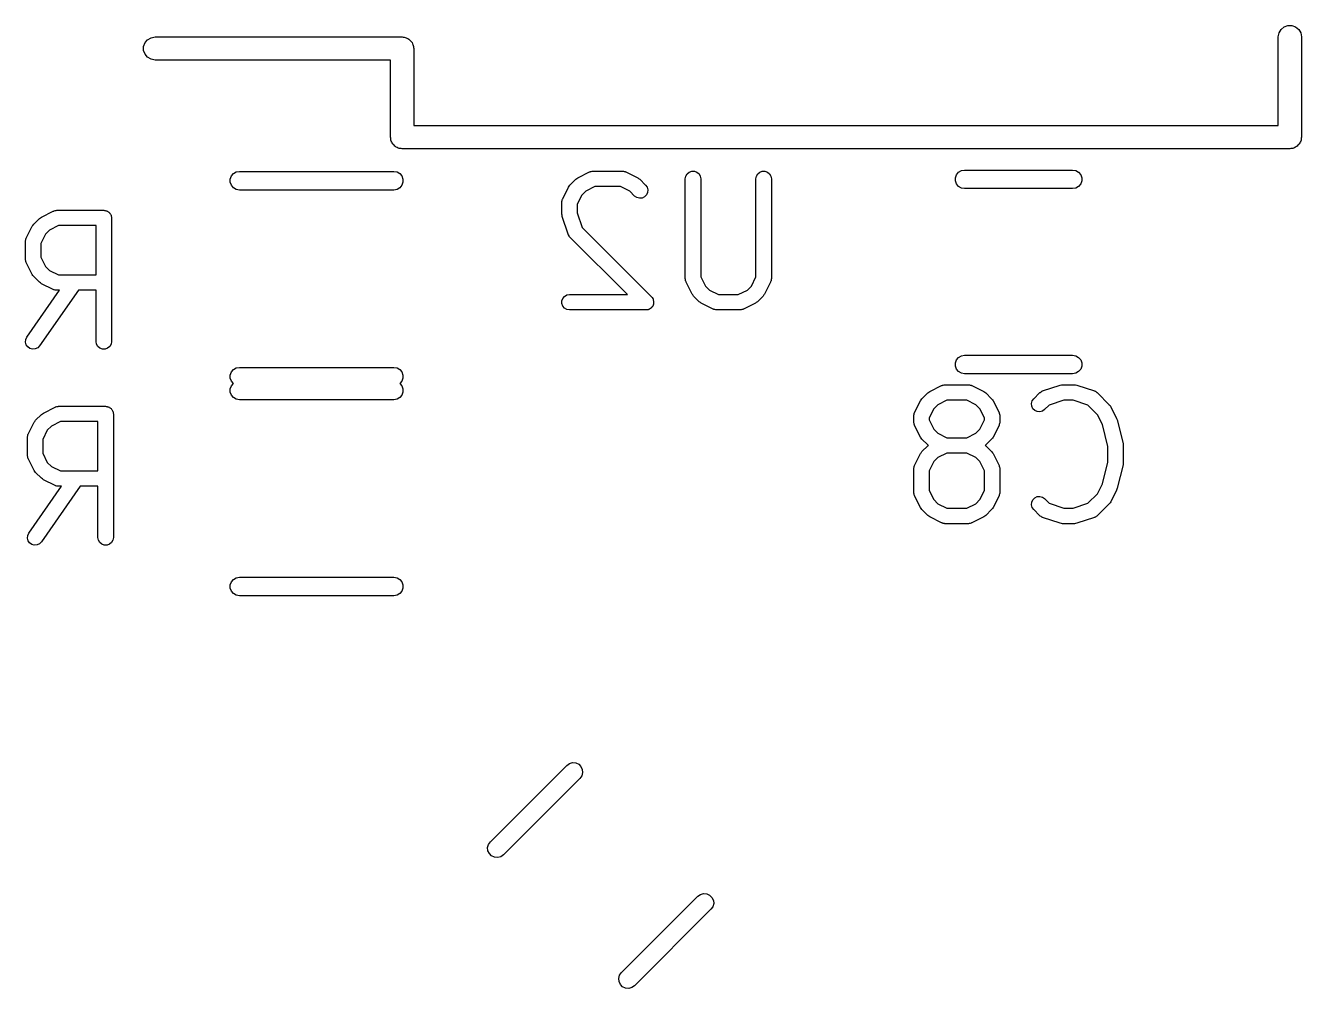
# Model space of a CAD drawing. Extents: x 100.3 to 129.7, y -169.9 to -105.7.
# Drawn here: x 109.94 to 118.2, y -128.24 to -122 of the extents above; entities that cross this region are included whole.
import ezdxf

# ---------------------------------------------------------------- set-up
doc = ezdxf.new("R2010")
doc.units = 0
doc.header["$MEASUREMENT"] = 0
doc.layers.add('BLACK', color=7, linetype='CONTINUOUS')

msp = doc.modelspace()

# ---------------------------------------------------------------- linework, layer by layer
at = {"layer": 'Black'}
for p, q in [((118.054, -122.074), (118.059, -122.048)), ((118.059, -122.048), (118.072, -122.026)), ((118.072, -122.026), (118.091, -122.009)), ((118.091, -122.009), (118.116, -122)), ((118.116, -122), (118.142, -122)), ((118.142, -122), (118.166, -122.009)), ((118.166, -122.009), (118.186, -122.026)), ((118.186, -122.026), (118.199, -122.048)), ((118.199, -122.048), (118.204, -122.074)), ((110.705, -122.136), (110.714, -122.111)), ((110.705, -122.162), (110.705, -122.136)), ((110.714, -122.111), (110.731, -122.092)), ((110.731, -122.092), (110.753, -122.079)), ((110.753, -122.079), (110.779, -122.074)), ((110.779, -122.074), (112.379, -122.074)), ((112.379, -122.074), (112.385, -122.075)), ((112.385, -122.075), (112.392, -122.075)), ((112.392, -122.075), (112.398, -122.077)), ((112.398, -122.077), (112.405, -122.079)), ((112.405, -122.079), (112.41, -122.082)), ((112.41, -122.082), (112.416, -122.084)), ((112.416, -122.084), (112.422, -122.088)), ((112.422, -122.088), (112.427, -122.092)), ((112.427, -122.092), (112.431, -122.097)), ((112.431, -122.097), (112.436, -122.101)), ((112.436, -122.101), (112.44, -122.106)), ((112.44, -122.106), (112.444, -122.111)), ((112.444, -122.111), (112.446, -122.118)), ((112.446, -122.118), (112.449, -122.123)), ((112.449, -122.123), (112.451, -122.13)), ((112.451, -122.13), (112.453, -122.136)), ((112.453, -122.136), (112.453, -122.143)), ((118.054, -122.649), (118.054, -122.074)), ((118.204, -122.074), (118.204, -122.724)), ((110.714, -122.186), (110.705, -122.162)), ((110.731, -122.206), (110.714, -122.186)), ((110.753, -122.219), (110.731, -122.206)), ((110.779, -122.224), (110.753, -122.219)), ((112.304, -122.224), (110.779, -122.224)), ((112.304, -122.724), (112.304, -122.224)), ((112.453, -122.143), (112.454, -122.149)), ((112.454, -122.149), (112.454, -122.649)), ((112.454, -122.649), (118.054, -122.649)), ((112.305, -122.73), (112.304, -122.724)), ((112.305, -122.737), (112.305, -122.73)), ((112.307, -122.743), (112.305, -122.737)), ((112.309, -122.75), (112.307, -122.743)), ((112.312, -122.755), (112.309, -122.75)), ((112.314, -122.761), (112.312, -122.755)), ((112.318, -122.767), (112.314, -122.761)), ((112.322, -122.772), (112.318, -122.767)), ((112.327, -122.776), (112.322, -122.772)), ((112.331, -122.781), (112.327, -122.776)), ((112.336, -122.785), (112.331, -122.781)), ((112.341, -122.789), (112.336, -122.785)), ((112.348, -122.791), (112.341, -122.789)), ((112.353, -122.794), (112.348, -122.791)), ((112.36, -122.796), (112.353, -122.794)), ((112.366, -122.798), (112.36, -122.796)), ((112.373, -122.798), (112.366, -122.798)), ((112.379, -122.799), (112.373, -122.798)), ((118.129, -122.799), (112.379, -122.799)), ((118.135, -122.798), (118.129, -122.799)), ((118.142, -122.798), (118.135, -122.798)), ((118.148, -122.796), (118.142, -122.798)), ((118.155, -122.794), (118.148, -122.796)), ((118.16, -122.791), (118.155, -122.794)), ((118.166, -122.789), (118.16, -122.791)), ((118.172, -122.785), (118.166, -122.789)), ((118.177, -122.781), (118.172, -122.785)), ((118.181, -122.776), (118.177, -122.781)), ((118.186, -122.772), (118.181, -122.776)), ((118.19, -122.767), (118.186, -122.772)), ((118.194, -122.761), (118.19, -122.767)), ((118.196, -122.755), (118.194, -122.761)), ((118.199, -122.75), (118.196, -122.755)), ((118.201, -122.743), (118.199, -122.75)), ((118.203, -122.737), (118.201, -122.743)), ((118.204, -122.724), (118.203, -122.73)), ((118.203, -122.73), (118.203, -122.737)), ((111.273, -122.975), (111.286, -122.96)), ((111.286, -122.96), (111.304, -122.949)), ((111.304, -122.949), (111.325, -122.945)), ((111.325, -122.945), (112.325, -122.945)), ((112.325, -122.945), (112.346, -122.949)), ((112.346, -122.949), (112.364, -122.96)), ((112.364, -122.96), (112.377, -122.975)), ((113.517, -122.987), (113.593, -122.949)), ((113.593, -122.949), (113.596, -122.948)), ((113.596, -122.948), (113.599, -122.946)), ((113.599, -122.946), (113.604, -122.945)), ((113.604, -122.945), (113.61, -122.944)), ((113.61, -122.944), (113.613, -122.944)), ((113.613, -122.944), (113.616, -122.943)), ((113.616, -122.943), (113.806, -122.943)), ((113.806, -122.943), (113.809, -122.944)), ((113.809, -122.944), (113.812, -122.944)), ((113.812, -122.944), (113.818, -122.945)), ((113.818, -122.945), (113.823, -122.946)), ((113.823, -122.946), (113.826, -122.948)), ((113.826, -122.948), (113.829, -122.949)), ((113.829, -122.949), (113.905, -122.987)), ((114.216, -122.976), (114.225, -122.961)), ((114.225, -122.961), (114.238, -122.95)), ((114.238, -122.95), (114.255, -122.944)), ((114.255, -122.944), (114.272, -122.944)), ((114.272, -122.944), (114.288, -122.95)), ((114.288, -122.95), (114.302, -122.961)), ((114.302, -122.961), (114.31, -122.976)), ((114.674, -122.976), (114.682, -122.961)), ((114.682, -122.961), (114.696, -122.95)), ((114.696, -122.95), (114.712, -122.944)), ((114.712, -122.944), (114.729, -122.944)), ((114.729, -122.944), (114.746, -122.95)), ((114.746, -122.95), (114.759, -122.961)), ((114.759, -122.961), (114.768, -122.976)), ((115.963, -122.986), (115.97, -122.967)), ((115.97, -122.967), (115.983, -122.951)), ((115.983, -122.951), (116.001, -122.94)), ((116.001, -122.94), (116.022, -122.937)), ((116.022, -122.937), (116.722, -122.937)), ((116.722, -122.937), (116.742, -122.94)), ((116.742, -122.94), (116.76, -122.951)), ((116.76, -122.951), (116.774, -122.967)), ((116.774, -122.967), (116.781, -122.986)), ((111.266, -122.995), (111.273, -122.975)), ((111.266, -123.016), (111.266, -122.995)), ((111.273, -123.035), (111.266, -123.016)), ((111.286, -123.051), (111.273, -123.035)), ((112.377, -123.035), (112.364, -123.051)), ((112.377, -122.975), (112.384, -122.995)), ((112.384, -123.016), (112.377, -123.035)), ((112.384, -122.995), (112.384, -123.016)), ((113.419, -123.123), (113.457, -123.047)), ((113.457, -123.047), (113.462, -123.041)), ((113.462, -123.041), (113.466, -123.034)), ((113.466, -123.034), (113.504, -122.996)), ((113.504, -122.996), (113.511, -122.992)), ((113.511, -122.992), (113.517, -122.987)), ((113.628, -123.043), (113.569, -123.073)), ((113.794, -123.043), (113.628, -123.043)), ((113.853, -123.073), (113.794, -123.043)), ((113.905, -122.987), (113.911, -122.992)), ((113.911, -122.992), (113.918, -122.996)), ((113.918, -122.996), (113.956, -123.034)), ((113.956, -123.034), (113.966, -123.048)), ((113.966, -123.048), (113.97, -123.065)), ((114.213, -122.993), (114.216, -122.976)), ((114.213, -123.641), (114.213, -122.993)), ((114.31, -122.976), (114.313, -122.993)), ((114.313, -122.993), (114.313, -123.629)), ((114.671, -122.993), (114.674, -122.976)), ((114.671, -123.629), (114.671, -122.993)), ((114.768, -122.976), (114.771, -122.993)), ((114.771, -122.993), (114.771, -123.641)), ((115.963, -123.007), (115.963, -122.986)), ((115.97, -123.027), (115.963, -123.007)), ((115.983, -123.043), (115.97, -123.027)), ((116.001, -123.053), (115.983, -123.043)), ((116.76, -123.043), (116.742, -123.053)), ((116.774, -123.027), (116.76, -123.043)), ((116.781, -123.007), (116.774, -123.027)), ((116.781, -122.986), (116.781, -123.007)), ((111.304, -123.062), (111.286, -123.051)), ((111.325, -123.066), (111.304, -123.062)), ((112.325, -123.066), (111.325, -123.066)), ((112.346, -123.062), (112.325, -123.066)), ((112.364, -123.051), (112.346, -123.062)), ((113.415, -123.134), (113.416, -123.129)), ((113.416, -123.129), (113.418, -123.126)), ((113.418, -123.126), (113.419, -123.123)), ((113.543, -123.099), (113.513, -123.158)), ((113.569, -123.073), (113.543, -123.099)), ((113.885, -123.105), (113.853, -123.073)), ((113.899, -123.115), (113.885, -123.105)), ((113.916, -123.119), (113.899, -123.115)), ((113.933, -123.118), (113.916, -123.119)), ((113.949, -123.111), (113.933, -123.118)), ((113.961, -123.098), (113.949, -123.111)), ((113.969, -123.083), (113.961, -123.098)), ((113.97, -123.065), (113.969, -123.083)), ((116.022, -123.057), (116.001, -123.053)), ((116.722, -123.057), (116.022, -123.057)), ((116.742, -123.053), (116.722, -123.057)), ((110.044, -123.241), (110.12, -123.203)), ((110.12, -123.203), (110.123, -123.202)), ((110.123, -123.202), (110.125, -123.2)), ((110.125, -123.2), (110.131, -123.199)), ((110.131, -123.199), (110.136, -123.198)), ((110.136, -123.198), (110.139, -123.198)), ((110.139, -123.198), (110.142, -123.197)), ((110.142, -123.197), (110.447, -123.197)), ((110.447, -123.197), (110.451, -123.198)), ((110.451, -123.198), (110.456, -123.198)), ((110.456, -123.198), (110.46, -123.2)), ((110.46, -123.2), (110.464, -123.2)), ((110.464, -123.2), (110.468, -123.203)), ((110.468, -123.203), (110.472, -123.204)), ((110.472, -123.204), (110.475, -123.207)), ((110.475, -123.207), (110.479, -123.209)), ((110.479, -123.209), (110.482, -123.212)), ((110.482, -123.212), (110.485, -123.215)), ((110.485, -123.215), (110.487, -123.219)), ((113.413, -123.146), (113.414, -123.143)), ((113.413, -123.222), (113.413, -123.146)), ((113.414, -123.14), (113.415, -123.134)), ((113.414, -123.143), (113.414, -123.14)), ((113.513, -123.158), (113.513, -123.214)), ((113.513, -123.214), (113.545, -123.309)), ((109.983, -123.301), (109.988, -123.295)), ((109.988, -123.295), (109.993, -123.288)), ((109.993, -123.288), (110.031, -123.25)), ((110.031, -123.25), (110.037, -123.246)), ((110.037, -123.246), (110.044, -123.241)), ((110.154, -123.297), (110.096, -123.327)), ((110.397, -123.297), (110.154, -123.297)), ((110.397, -123.616), (110.397, -123.297)), ((110.487, -123.219), (110.49, -123.222)), ((110.49, -123.222), (110.492, -123.227)), ((110.492, -123.227), (110.494, -123.23)), ((110.494, -123.23), (110.495, -123.235)), ((110.495, -123.235), (110.496, -123.239)), ((110.496, -123.239), (110.496, -123.243)), ((110.496, -123.243), (110.497, -123.247)), ((110.497, -123.247), (110.497, -124.047)), ((113.415, -123.23), (113.413, -123.222)), ((113.416, -123.238), (113.415, -123.23)), ((113.454, -123.352), (113.416, -123.238)), ((109.943, -123.383), (109.944, -123.38)), ((109.944, -123.38), (109.945, -123.377)), ((109.945, -123.377), (109.983, -123.301)), ((110.069, -123.353), (110.04, -123.412)), ((110.096, -123.327), (110.069, -123.353)), ((113.455, -123.355), (113.454, -123.352)), ((113.456, -123.357), (113.455, -123.355)), ((113.46, -123.362), (113.456, -123.357)), ((113.462, -123.367), (113.46, -123.362)), ((113.464, -123.369), (113.462, -123.367)), ((113.466, -123.372), (113.464, -123.369)), ((113.838, -123.743), (113.466, -123.372)), ((113.545, -123.309), (113.994, -123.758)), ((109.94, -123.394), (109.942, -123.388)), ((109.94, -123.397), (109.94, -123.394)), ((109.94, -123.4), (109.94, -123.397)), ((109.94, -123.514), (109.94, -123.4)), ((109.942, -123.388), (109.943, -123.383)), ((110.04, -123.412), (110.04, -123.502)), ((109.94, -123.517), (109.94, -123.514)), ((109.94, -123.52), (109.94, -123.517)), ((109.942, -123.525), (109.94, -123.52)), ((109.943, -123.531), (109.942, -123.525)), ((109.944, -123.534), (109.943, -123.531)), ((109.945, -123.536), (109.944, -123.534)), ((109.983, -123.613), (109.945, -123.536)), ((110.04, -123.502), (110.069, -123.561)), ((109.988, -123.619), (109.983, -123.613)), ((109.993, -123.626), (109.988, -123.619)), ((110.031, -123.664), (109.993, -123.626)), ((110.069, -123.561), (110.096, -123.587)), ((110.096, -123.587), (110.154, -123.616)), ((110.154, -123.616), (110.397, -123.616)), ((114.313, -123.629), (114.343, -123.688)), ((114.641, -123.688), (114.671, -123.629)), ((110.037, -123.668), (110.031, -123.664)), ((110.044, -123.673), (110.037, -123.668)), ((110.12, -123.711), (110.044, -123.673)), ((110.123, -123.712), (110.12, -123.711)), ((110.125, -123.713), (110.123, -123.712)), ((114.214, -123.644), (114.213, -123.641)), ((114.214, -123.647), (114.214, -123.644)), ((114.215, -123.652), (114.214, -123.647)), ((114.216, -123.658), (114.215, -123.652)), ((114.218, -123.661), (114.216, -123.658)), ((114.219, -123.663), (114.218, -123.661)), ((114.257, -123.74), (114.219, -123.663)), ((114.343, -123.688), (114.369, -123.714)), ((114.615, -123.714), (114.641, -123.688)), ((114.765, -123.663), (114.727, -123.74)), ((114.766, -123.661), (114.765, -123.663)), ((114.768, -123.658), (114.766, -123.661)), ((114.769, -123.652), (114.768, -123.658)), ((114.77, -123.647), (114.769, -123.652)), ((114.771, -123.641), (114.77, -123.644)), ((114.77, -123.644), (114.77, -123.647)), ((109.949, -124.019), (110.16, -123.716)), ((110.283, -123.716), (110.031, -124.076)), ((110.131, -123.714), (110.125, -123.713)), ((110.136, -123.716), (110.131, -123.714)), ((110.139, -123.716), (110.136, -123.716)), ((110.142, -123.716), (110.139, -123.716)), ((110.16, -123.716), (110.142, -123.716)), ((110.397, -123.716), (110.283, -123.716)), ((110.397, -124.047), (110.397, -123.716)), ((113.414, -123.785), (113.42, -123.768)), ((113.414, -123.802), (113.414, -123.785)), ((113.42, -123.768), (113.431, -123.755)), ((113.431, -123.755), (113.446, -123.746)), ((113.446, -123.746), (113.463, -123.743)), ((113.463, -123.743), (113.838, -123.743)), ((113.994, -123.758), (113.998, -123.763)), ((113.998, -123.763), (114.002, -123.768)), ((114.002, -123.768), (114.003, -123.77)), ((114.003, -123.77), (114.004, -123.772)), ((114.004, -123.772), (114.006, -123.779)), ((114.006, -123.779), (114.008, -123.785)), ((114.008, -123.785), (114.008, -123.787)), ((114.008, -123.787), (114.008, -123.789)), ((114.008, -123.789), (114.008, -123.796)), ((114.262, -123.746), (114.257, -123.74)), ((114.266, -123.753), (114.262, -123.746)), ((114.304, -123.791), (114.266, -123.753)), ((114.311, -123.795), (114.304, -123.791)), ((114.369, -123.714), (114.428, -123.743)), ((114.428, -123.743), (114.556, -123.743)), ((114.556, -123.743), (114.615, -123.714)), ((114.68, -123.791), (114.673, -123.795)), ((114.718, -123.753), (114.68, -123.791)), ((114.722, -123.746), (114.718, -123.753)), ((114.727, -123.74), (114.722, -123.746)), ((113.42, -123.818), (113.414, -123.802)), ((113.431, -123.832), (113.42, -123.818)), ((113.446, -123.84), (113.431, -123.832)), ((113.463, -123.843), (113.446, -123.84)), ((113.959, -123.843), (113.463, -123.843)), ((113.965, -123.842), (113.959, -123.843)), ((113.972, -123.842), (113.965, -123.842)), ((113.974, -123.841), (113.972, -123.842)), ((113.976, -123.84), (113.974, -123.841)), ((113.981, -123.837), (113.976, -123.84)), ((113.987, -123.834), (113.981, -123.837)), ((113.989, -123.833), (113.987, -123.834)), ((113.991, -123.832), (113.989, -123.833)), ((113.995, -123.827), (113.991, -123.832)), ((114, -123.822), (113.995, -123.827)), ((114.001, -123.82), (114, -123.822)), ((114.002, -123.818), (114.001, -123.82)), ((114.004, -123.812), (114.002, -123.818)), ((114.007, -123.806), (114.004, -123.812)), ((114.008, -123.802), (114.007, -123.804)), ((114.007, -123.804), (114.007, -123.806)), ((114.008, -123.796), (114.008, -123.802)), ((114.317, -123.8), (114.311, -123.795)), ((114.393, -123.838), (114.317, -123.8)), ((114.396, -123.839), (114.393, -123.838)), ((114.399, -123.84), (114.396, -123.839)), ((114.404, -123.841), (114.399, -123.84)), ((114.41, -123.843), (114.404, -123.841)), ((114.413, -123.843), (114.41, -123.843)), ((114.416, -123.843), (114.413, -123.843)), ((114.568, -123.843), (114.416, -123.843)), ((114.571, -123.843), (114.568, -123.843)), ((114.574, -123.843), (114.571, -123.843)), ((114.579, -123.841), (114.574, -123.843)), ((114.585, -123.84), (114.579, -123.841)), ((114.588, -123.839), (114.585, -123.84)), ((114.591, -123.838), (114.588, -123.839)), ((114.667, -123.8), (114.591, -123.838)), ((114.673, -123.795), (114.667, -123.8)), ((109.94, -124.052), (109.942, -124.034)), ((109.942, -124.034), (109.949, -124.019)), ((109.945, -124.069), (109.94, -124.052)), ((109.954, -124.083), (109.945, -124.069)), ((109.969, -124.093), (109.954, -124.083)), ((109.985, -124.097), (109.969, -124.093)), ((110.003, -124.096), (109.985, -124.097)), ((110.019, -124.088), (110.003, -124.096)), ((110.031, -124.076), (110.019, -124.088)), ((110.4, -124.065), (110.397, -124.047)), ((110.409, -124.08), (110.4, -124.065)), ((110.422, -124.091), (110.409, -124.08)), ((110.438, -124.097), (110.422, -124.091)), ((110.456, -124.097), (110.438, -124.097)), ((110.472, -124.091), (110.456, -124.097)), ((110.485, -124.08), (110.472, -124.091)), ((110.494, -124.065), (110.485, -124.08)), ((110.497, -124.047), (110.494, -124.065)), ((115.963, -124.186), (115.97, -124.167)), ((115.963, -124.207), (115.963, -124.186)), ((115.97, -124.227), (115.963, -124.207)), ((115.97, -124.167), (115.983, -124.151)), ((115.983, -124.151), (116.001, -124.14)), ((116.001, -124.14), (116.022, -124.137)), ((116.022, -124.137), (116.722, -124.137)), ((116.722, -124.137), (116.742, -124.14)), ((116.742, -124.14), (116.76, -124.151)), ((116.76, -124.151), (116.774, -124.167)), ((116.774, -124.167), (116.781, -124.186)), ((116.781, -124.207), (116.774, -124.227)), ((116.781, -124.186), (116.781, -124.207)), ((111.266, -124.265), (111.273, -124.245)), ((111.266, -124.286), (111.266, -124.265)), ((111.273, -124.305), (111.266, -124.286)), ((111.273, -124.245), (111.286, -124.23)), ((111.286, -124.23), (111.304, -124.219)), ((111.304, -124.219), (111.325, -124.215)), ((111.325, -124.215), (112.325, -124.215)), ((112.325, -124.215), (112.346, -124.219)), ((112.346, -124.219), (112.364, -124.23)), ((112.364, -124.23), (112.377, -124.245)), ((112.377, -124.245), (112.384, -124.265)), ((112.384, -124.286), (112.377, -124.305)), ((112.384, -124.265), (112.384, -124.286)), ((115.983, -124.243), (115.97, -124.227)), ((116.001, -124.253), (115.983, -124.243)), ((116.022, -124.257), (116.001, -124.253)), ((116.722, -124.257), (116.022, -124.257)), ((116.742, -124.253), (116.722, -124.257)), ((116.76, -124.243), (116.742, -124.253)), ((116.774, -124.227), (116.76, -124.243)), ((111.266, -124.355), (111.273, -124.335)), ((111.266, -124.376), (111.266, -124.355)), ((111.286, -124.32), (111.273, -124.305)), ((111.273, -124.335), (111.286, -124.32)), ((112.377, -124.305), (112.364, -124.32)), ((112.364, -124.32), (112.377, -124.335)), ((112.377, -124.335), (112.384, -124.355)), ((112.384, -124.355), (112.384, -124.376)), ((115.79, -124.376), (115.797, -124.371)), ((115.797, -124.371), (115.873, -124.333)), ((115.873, -124.333), (115.876, -124.332)), ((115.876, -124.332), (115.878, -124.331)), ((115.878, -124.331), (115.884, -124.33)), ((115.884, -124.33), (115.89, -124.328)), ((115.89, -124.328), (115.893, -124.328)), ((115.893, -124.328), (115.895, -124.328)), ((115.895, -124.328), (116.048, -124.328)), ((116.048, -124.328), (116.051, -124.328)), ((116.051, -124.328), (116.054, -124.328)), ((116.054, -124.328), (116.059, -124.33)), ((116.059, -124.33), (116.065, -124.331)), ((116.065, -124.331), (116.067, -124.332)), ((116.067, -124.332), (116.07, -124.333)), ((116.07, -124.333), (116.146, -124.371)), ((116.146, -124.371), (116.153, -124.376)), ((116.517, -124.374), (116.522, -124.37)), ((116.522, -124.37), (116.525, -124.37)), ((116.525, -124.37), (116.527, -124.368)), ((116.527, -124.368), (116.642, -124.33)), ((116.642, -124.33), (116.649, -124.329)), ((116.649, -124.329), (116.657, -124.328)), ((116.657, -124.328), (116.734, -124.328)), ((116.734, -124.328), (116.741, -124.329)), ((116.741, -124.329), (116.749, -124.33)), ((116.749, -124.33), (116.864, -124.368)), ((116.864, -124.368), (116.866, -124.37)), ((116.866, -124.37), (116.869, -124.37)), ((116.869, -124.37), (116.874, -124.374)), ((111.273, -124.395), (111.266, -124.376)), ((111.286, -124.411), (111.273, -124.395)), ((111.304, -124.422), (111.286, -124.411)), ((111.325, -124.425), (111.304, -124.422)), ((112.325, -124.425), (111.325, -124.425)), ((112.346, -124.422), (112.325, -124.425)), ((112.364, -124.411), (112.346, -124.422)), ((112.377, -124.395), (112.364, -124.411)), ((112.384, -124.376), (112.377, -124.395)), ((115.698, -124.508), (115.736, -124.432)), ((115.736, -124.432), (115.741, -124.425)), ((115.741, -124.425), (115.746, -124.419)), ((115.746, -124.419), (115.784, -124.38)), ((115.784, -124.38), (115.79, -124.376)), ((115.907, -124.428), (115.849, -124.457)), ((116.036, -124.428), (115.907, -124.428)), ((116.094, -124.457), (116.036, -124.428)), ((116.153, -124.376), (116.159, -124.38)), ((116.159, -124.38), (116.197, -124.419)), ((116.197, -124.419), (116.202, -124.425)), ((116.202, -124.425), (116.207, -124.432)), ((116.207, -124.432), (116.245, -124.508)), ((116.455, -124.45), (116.46, -124.433)), ((116.457, -124.467), (116.455, -124.45)), ((116.46, -124.433), (116.47, -124.419)), ((116.47, -124.419), (116.508, -124.38)), ((116.508, -124.38), (116.51, -124.379)), ((116.51, -124.379), (116.512, -124.377)), ((116.512, -124.377), (116.517, -124.374)), ((116.665, -124.428), (116.57, -124.46)), ((116.725, -124.428), (116.665, -124.428)), ((116.821, -124.46), (116.725, -124.428)), ((116.874, -124.374), (116.879, -124.377)), ((116.879, -124.377), (116.881, -124.379)), ((116.881, -124.379), (116.883, -124.38)), ((116.883, -124.38), (116.959, -124.457)), ((110.005, -124.558), (110.043, -124.52)), ((110.043, -124.52), (110.049, -124.516)), ((110.049, -124.516), (110.056, -124.511)), ((110.056, -124.511), (110.132, -124.473)), ((110.132, -124.473), (110.135, -124.472)), ((110.135, -124.472), (110.137, -124.47)), ((110.137, -124.47), (110.143, -124.469)), ((110.143, -124.469), (110.148, -124.468)), ((110.148, -124.468), (110.151, -124.468)), ((110.151, -124.468), (110.154, -124.467)), ((110.154, -124.467), (110.459, -124.467)), ((110.459, -124.467), (110.463, -124.468)), ((110.463, -124.468), (110.468, -124.468)), ((110.468, -124.468), (110.472, -124.47)), ((110.472, -124.47), (110.476, -124.47)), ((110.476, -124.47), (110.48, -124.473)), ((110.48, -124.473), (110.484, -124.474)), ((110.484, -124.474), (110.487, -124.477)), ((110.487, -124.477), (110.491, -124.479)), ((110.491, -124.479), (110.494, -124.482)), ((110.494, -124.482), (110.497, -124.485)), ((110.497, -124.485), (110.499, -124.489)), ((110.499, -124.489), (110.502, -124.492)), ((110.502, -124.492), (110.504, -124.497)), ((110.504, -124.497), (110.506, -124.5)), ((110.506, -124.5), (110.507, -124.505)), ((110.507, -124.505), (110.508, -124.509)), ((110.508, -124.509), (110.508, -124.513)), ((110.508, -124.513), (110.509, -124.517)), ((110.509, -124.517), (110.509, -125.317)), ((115.693, -124.524), (115.695, -124.519)), ((115.694, -124.527), (115.693, -124.524)), ((115.693, -124.53), (115.694, -124.527)), ((115.693, -124.568), (115.693, -124.53)), ((115.695, -124.519), (115.696, -124.513)), ((115.696, -124.513), (115.697, -124.51)), ((115.697, -124.51), (115.698, -124.508)), ((115.822, -124.484), (115.793, -124.542)), ((115.849, -124.457), (115.822, -124.484)), ((116.121, -124.484), (116.094, -124.457)), ((116.15, -124.542), (116.121, -124.484)), ((116.245, -124.508), (116.246, -124.51)), ((116.246, -124.51), (116.247, -124.513)), ((116.247, -124.513), (116.248, -124.519)), ((116.248, -124.519), (116.25, -124.524)), ((116.25, -124.524), (116.25, -124.527)), ((116.25, -124.527), (116.25, -124.53)), ((116.25, -124.53), (116.25, -124.568)), ((116.464, -124.483), (116.457, -124.467)), ((116.476, -124.495), (116.464, -124.483)), ((116.492, -124.502), (116.476, -124.495)), ((116.509, -124.504), (116.492, -124.502)), ((116.526, -124.499), (116.509, -124.504)), ((116.54, -124.489), (116.526, -124.499)), ((116.57, -124.46), (116.54, -124.489)), ((116.883, -124.522), (116.821, -124.46)), ((116.915, -124.586), (116.883, -124.522)), ((116.959, -124.457), (116.964, -124.463)), ((116.964, -124.463), (116.969, -124.47)), ((116.969, -124.47), (117.007, -124.546)), ((109.957, -124.647), (109.995, -124.571)), ((109.995, -124.571), (110, -124.565)), ((110, -124.565), (110.005, -124.558)), ((110.108, -124.597), (110.081, -124.623)), ((110.166, -124.567), (110.108, -124.597)), ((110.409, -124.567), (110.166, -124.567)), ((110.409, -124.886), (110.409, -124.567)), ((115.694, -124.571), (115.693, -124.568)), ((115.693, -124.574), (115.694, -124.571)), ((115.695, -124.58), (115.693, -124.574)), ((115.696, -124.585), (115.695, -124.58)), ((115.697, -124.588), (115.696, -124.585)), ((115.698, -124.591), (115.697, -124.588)), ((115.736, -124.667), (115.698, -124.591)), ((115.793, -124.542), (115.793, -124.556)), ((115.793, -124.556), (115.822, -124.615)), ((115.822, -124.615), (115.849, -124.641)), ((116.094, -124.641), (116.121, -124.615)), ((116.121, -124.615), (116.15, -124.556)), ((116.15, -124.556), (116.15, -124.542)), ((116.245, -124.591), (116.207, -124.667)), ((116.246, -124.588), (116.245, -124.591)), ((116.247, -124.585), (116.246, -124.588)), ((116.248, -124.58), (116.247, -124.585)), ((116.25, -124.574), (116.248, -124.58)), ((116.25, -124.568), (116.25, -124.571)), ((116.25, -124.571), (116.25, -124.574)), ((116.95, -124.727), (116.915, -124.586)), ((117.007, -124.546), (117.008, -124.551)), ((117.008, -124.551), (117.011, -124.556)), ((117.011, -124.556), (117.049, -124.708)), ((109.952, -124.664), (109.954, -124.658)), ((109.952, -124.667), (109.952, -124.664)), ((109.952, -124.67), (109.952, -124.667)), ((109.952, -124.784), (109.952, -124.67)), ((109.954, -124.658), (109.955, -124.653)), ((109.955, -124.653), (109.956, -124.65)), ((109.956, -124.65), (109.957, -124.647)), ((110.081, -124.623), (110.052, -124.682)), ((110.052, -124.682), (110.052, -124.772)), ((115.741, -124.673), (115.736, -124.667)), ((115.746, -124.68), (115.741, -124.673)), ((115.784, -124.718), (115.746, -124.68)), ((115.849, -124.641), (115.907, -124.671)), ((115.907, -124.671), (116.036, -124.671)), ((116.036, -124.671), (116.094, -124.641)), ((116.197, -124.68), (116.159, -124.718)), ((116.202, -124.673), (116.197, -124.68)), ((116.207, -124.667), (116.202, -124.673)), ((109.952, -124.787), (109.952, -124.784)), ((110.052, -124.772), (110.081, -124.831)), ((115.698, -124.851), (115.736, -124.774)), ((115.736, -124.774), (115.741, -124.768)), ((115.741, -124.768), (115.746, -124.761)), ((115.746, -124.761), (115.784, -124.723)), ((115.788, -124.721), (115.784, -124.718)), ((115.784, -124.723), (115.788, -124.721)), ((115.907, -124.771), (115.849, -124.8)), ((116.036, -124.771), (115.907, -124.771)), ((116.094, -124.8), (116.036, -124.771)), ((116.159, -124.718), (116.155, -124.721)), ((116.155, -124.721), (116.159, -124.723)), ((116.159, -124.723), (116.197, -124.761)), ((116.197, -124.761), (116.202, -124.768)), ((116.202, -124.768), (116.207, -124.774)), ((116.207, -124.774), (116.245, -124.851)), ((116.95, -124.829), (116.95, -124.727)), ((117.049, -124.708), (117.049, -124.715)), ((117.049, -124.715), (117.05, -124.721)), ((117.05, -124.721), (117.05, -124.835)), ((109.952, -124.79), (109.952, -124.787)), ((109.954, -124.795), (109.952, -124.79)), ((109.955, -124.801), (109.954, -124.795)), ((109.956, -124.804), (109.955, -124.801)), ((109.957, -124.806), (109.956, -124.804)), ((109.995, -124.883), (109.957, -124.806)), ((110.081, -124.831), (110.108, -124.857)), ((110.108, -124.857), (110.166, -124.886)), ((115.693, -124.867), (115.695, -124.862)), ((115.694, -124.87), (115.693, -124.867)), ((115.695, -124.862), (115.696, -124.856)), ((115.696, -124.856), (115.697, -124.853)), ((115.697, -124.853), (115.698, -124.851)), ((115.822, -124.826), (115.793, -124.885)), ((115.849, -124.8), (115.822, -124.826)), ((116.121, -124.826), (116.094, -124.8)), ((116.15, -124.885), (116.121, -124.826)), ((116.245, -124.851), (116.246, -124.853)), ((116.246, -124.853), (116.247, -124.856)), ((116.247, -124.856), (116.248, -124.862)), ((116.248, -124.862), (116.25, -124.867)), ((116.25, -124.867), (116.25, -124.87)), ((116.915, -124.97), (116.95, -124.829)), ((117.049, -124.847), (117.011, -124.999)), ((117.05, -124.835), (117.049, -124.841)), ((117.049, -124.841), (117.049, -124.847)), ((110, -124.889), (109.995, -124.883)), ((110.005, -124.896), (110, -124.889)), ((110.043, -124.934), (110.005, -124.896)), ((110.049, -124.938), (110.043, -124.934)), ((110.056, -124.943), (110.049, -124.938)), ((110.132, -124.981), (110.056, -124.943)), ((110.166, -124.886), (110.409, -124.886)), ((115.693, -124.873), (115.694, -124.87)), ((115.693, -125.025), (115.693, -124.873)), ((115.793, -124.885), (115.793, -125.014)), ((116.15, -125.014), (116.15, -124.885)), ((116.25, -124.87), (116.25, -124.873)), ((116.25, -124.873), (116.25, -125.025)), ((109.961, -125.289), (110.172, -124.986)), ((110.295, -124.986), (110.043, -125.346)), ((110.135, -124.982), (110.132, -124.981)), ((110.137, -124.983), (110.135, -124.982)), ((110.143, -124.984), (110.137, -124.983)), ((110.148, -124.986), (110.143, -124.984)), ((110.151, -124.986), (110.148, -124.986)), ((110.154, -124.986), (110.151, -124.986)), ((110.172, -124.986), (110.154, -124.986)), ((110.409, -124.986), (110.295, -124.986)), ((110.409, -125.317), (110.409, -124.986)), ((115.694, -125.028), (115.693, -125.025)), ((115.693, -125.031), (115.694, -125.028)), ((115.695, -125.037), (115.693, -125.031)), ((115.793, -125.014), (115.822, -125.072)), ((116.121, -125.072), (116.15, -125.014)), ((116.25, -125.031), (116.248, -125.037)), ((116.25, -125.025), (116.25, -125.028)), ((116.25, -125.028), (116.25, -125.031)), ((116.821, -125.096), (116.883, -125.034)), ((116.883, -125.034), (116.915, -124.97)), ((117.007, -125.01), (116.969, -125.086)), ((117.008, -125.004), (117.007, -125.01)), ((117.011, -124.999), (117.008, -125.004)), ((115.696, -125.042), (115.695, -125.037)), ((115.697, -125.045), (115.696, -125.042)), ((115.698, -125.048), (115.697, -125.045)), ((115.736, -125.124), (115.698, -125.048)), ((115.822, -125.072), (115.849, -125.099)), ((115.849, -125.099), (115.907, -125.128)), ((116.036, -125.128), (116.094, -125.099)), ((116.094, -125.099), (116.121, -125.072)), ((116.245, -125.048), (116.207, -125.124)), ((116.246, -125.045), (116.245, -125.048)), ((116.247, -125.042), (116.246, -125.045)), ((116.248, -125.037), (116.247, -125.042)), ((116.455, -125.106), (116.457, -125.089)), ((116.46, -125.123), (116.455, -125.106)), ((116.457, -125.089), (116.464, -125.073)), ((116.464, -125.073), (116.476, -125.061)), ((116.476, -125.061), (116.492, -125.053)), ((116.492, -125.053), (116.509, -125.052)), ((116.509, -125.052), (116.526, -125.056)), ((116.526, -125.056), (116.54, -125.066)), ((116.54, -125.066), (116.57, -125.096)), ((116.57, -125.096), (116.665, -125.128)), ((116.725, -125.128), (116.821, -125.096)), ((116.959, -125.099), (116.883, -125.175)), ((116.964, -125.092), (116.959, -125.099)), ((116.969, -125.086), (116.964, -125.092)), ((115.741, -125.13), (115.736, -125.124)), ((115.746, -125.137), (115.741, -125.13)), ((115.784, -125.175), (115.746, -125.137)), ((115.79, -125.18), (115.784, -125.175)), ((115.797, -125.184), (115.79, -125.18)), ((115.873, -125.222), (115.797, -125.184)), ((115.907, -125.128), (116.036, -125.128)), ((116.146, -125.184), (116.07, -125.222)), ((116.153, -125.18), (116.146, -125.184)), ((116.159, -125.175), (116.153, -125.18)), ((116.197, -125.137), (116.159, -125.175)), ((116.202, -125.13), (116.197, -125.137)), ((116.207, -125.124), (116.202, -125.13)), ((116.47, -125.137), (116.46, -125.123)), ((116.508, -125.175), (116.47, -125.137)), ((116.51, -125.177), (116.508, -125.175)), ((116.512, -125.179), (116.51, -125.177)), ((116.517, -125.182), (116.512, -125.179)), ((116.522, -125.185), (116.517, -125.182)), ((116.525, -125.186), (116.522, -125.185)), ((116.527, -125.187), (116.525, -125.186)), ((116.642, -125.225), (116.527, -125.187)), ((116.665, -125.128), (116.725, -125.128)), ((116.864, -125.187), (116.749, -125.225)), ((116.866, -125.186), (116.864, -125.187)), ((116.869, -125.185), (116.866, -125.186)), ((116.874, -125.182), (116.869, -125.185)), ((116.879, -125.179), (116.874, -125.182)), ((116.881, -125.177), (116.879, -125.179)), ((116.883, -125.175), (116.881, -125.177)), ((115.876, -125.223), (115.873, -125.222)), ((115.878, -125.225), (115.876, -125.223)), ((115.884, -125.226), (115.878, -125.225)), ((115.89, -125.227), (115.884, -125.226)), ((115.893, -125.227), (115.89, -125.227)), ((115.895, -125.228), (115.893, -125.227)), ((116.048, -125.228), (115.895, -125.228)), ((116.051, -125.227), (116.048, -125.228)), ((116.054, -125.227), (116.051, -125.227)), ((116.059, -125.226), (116.054, -125.227)), ((116.065, -125.225), (116.059, -125.226)), ((116.067, -125.223), (116.065, -125.225)), ((116.07, -125.222), (116.067, -125.223)), ((116.649, -125.226), (116.642, -125.225)), ((116.657, -125.228), (116.649, -125.226)), ((116.734, -125.228), (116.657, -125.228)), ((116.741, -125.226), (116.734, -125.228)), ((116.749, -125.225), (116.741, -125.226)), ((109.952, -125.322), (109.954, -125.304)), ((109.957, -125.339), (109.952, -125.322)), ((109.954, -125.304), (109.961, -125.289)), ((109.966, -125.353), (109.957, -125.339)), ((109.981, -125.363), (109.966, -125.353)), ((109.997, -125.367), (109.981, -125.363)), ((110.031, -125.358), (110.015, -125.366)), ((110.043, -125.346), (110.031, -125.358)), ((110.412, -125.335), (110.409, -125.317)), ((110.421, -125.35), (110.412, -125.335)), ((110.434, -125.361), (110.421, -125.35)), ((110.45, -125.367), (110.434, -125.361)), ((110.484, -125.361), (110.468, -125.367)), ((110.497, -125.35), (110.484, -125.361)), ((110.506, -125.335), (110.497, -125.35)), ((110.509, -125.317), (110.506, -125.335)), ((110.015, -125.366), (109.997, -125.367)), ((110.468, -125.367), (110.45, -125.367)), ((111.266, -125.625), (111.273, -125.605)), ((111.273, -125.605), (111.286, -125.59)), ((111.286, -125.59), (111.304, -125.579)), ((111.304, -125.579), (111.325, -125.575)), ((111.325, -125.575), (112.325, -125.575)), ((112.325, -125.575), (112.346, -125.579)), ((112.346, -125.579), (112.364, -125.59)), ((112.364, -125.59), (112.377, -125.605)), ((112.377, -125.605), (112.384, -125.625)), ((111.266, -125.646), (111.266, -125.625)), ((111.273, -125.665), (111.266, -125.646)), ((111.286, -125.681), (111.273, -125.665)), ((111.304, -125.692), (111.286, -125.681)), ((111.325, -125.695), (111.304, -125.692)), ((112.325, -125.695), (111.325, -125.695)), ((112.346, -125.692), (112.325, -125.695)), ((112.364, -125.681), (112.346, -125.692)), ((112.377, -125.665), (112.364, -125.681)), ((112.384, -125.646), (112.377, -125.665)), ((112.384, -125.625), (112.384, -125.646)), ((112.951, -127.289), (113.446, -126.794)), ((113.446, -126.794), (113.463, -126.782)), ((113.463, -126.782), (113.483, -126.776)), ((113.483, -126.776), (113.504, -126.778)), ((113.504, -126.778), (113.523, -126.787)), ((113.523, -126.787), (113.537, -126.802)), ((113.537, -126.802), (113.546, -126.821)), ((113.548, -126.841), (113.543, -126.862)), ((113.546, -126.821), (113.548, -126.841)), ((113.531, -126.879), (113.036, -127.374)), ((113.543, -126.862), (113.531, -126.879)), ((112.933, -127.326), (112.939, -127.306)), ((112.935, -127.347), (112.933, -127.326)), ((112.944, -127.366), (112.935, -127.347)), ((112.939, -127.306), (112.951, -127.289)), ((112.959, -127.38), (112.944, -127.366)), ((112.978, -127.389), (112.959, -127.38)), ((112.998, -127.391), (112.978, -127.389)), ((113.019, -127.386), (112.998, -127.391)), ((113.036, -127.374), (113.019, -127.386)), ((113.799, -128.137), (114.294, -127.642)), ((114.294, -127.642), (114.311, -127.63)), ((114.311, -127.63), (114.332, -127.625)), ((114.332, -127.625), (114.352, -127.627)), ((114.352, -127.627), (114.371, -127.636)), ((114.371, -127.636), (114.386, -127.65)), ((114.386, -127.65), (114.395, -127.669)), ((114.395, -127.669), (114.397, -127.69)), ((114.379, -127.727), (113.884, -128.222)), ((114.391, -127.71), (114.379, -127.727)), ((114.397, -127.69), (114.391, -127.71)), ((113.782, -128.175), (113.787, -128.154)), ((113.787, -128.154), (113.799, -128.137)), ((113.784, -128.195), (113.782, -128.175)), ((113.793, -128.214), (113.784, -128.195)), ((113.807, -128.229), (113.793, -128.214)), ((113.826, -128.238), (113.807, -128.229)), ((113.847, -128.24), (113.826, -128.238)), ((113.867, -128.234), (113.847, -128.24)), ((113.884, -128.222), (113.867, -128.234))]:
    msp.add_line(p, q, dxfattribs=at)

doc.saveas('drawing.dxf')
